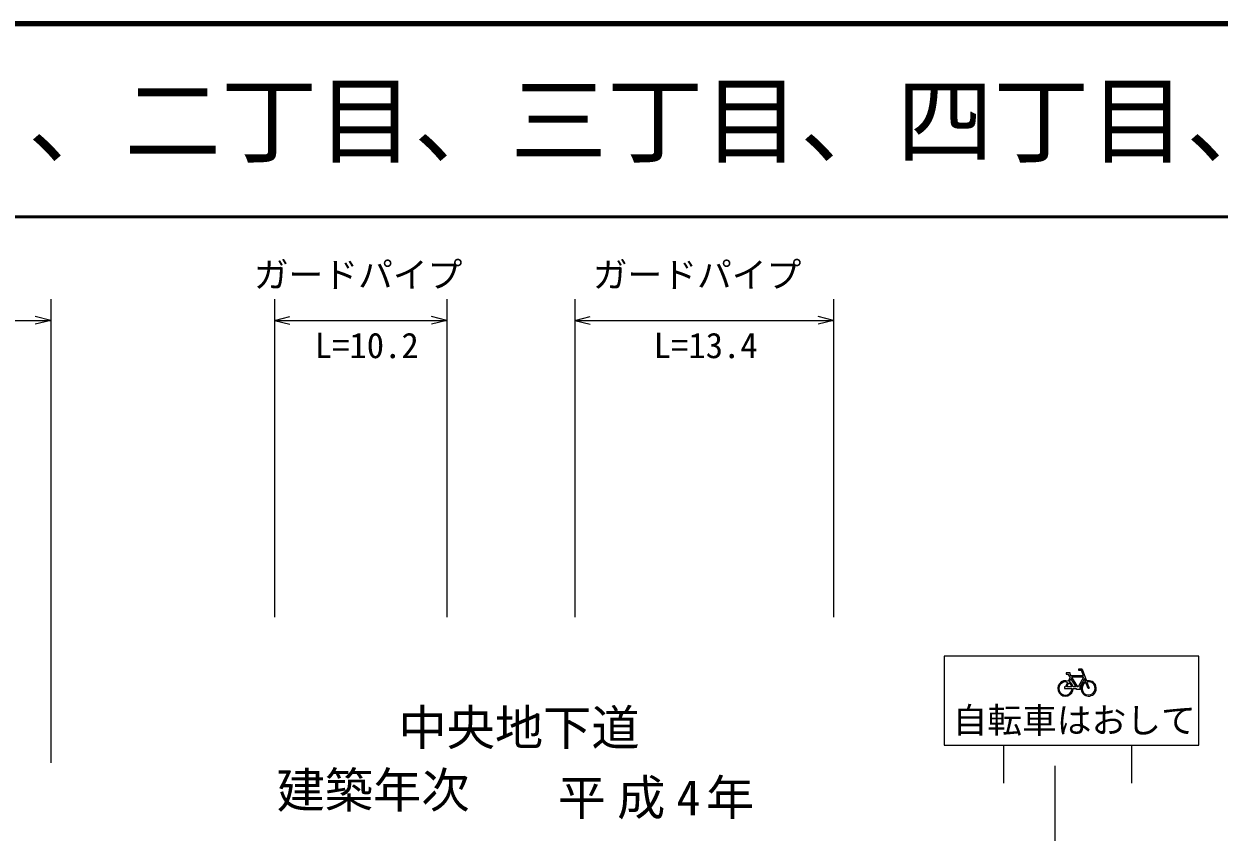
# Model space of a CAD drawing. Units: millimetres, scale not verified. Extents: x 40000 to 680000, y 20000 to 380000.
# Drawn here: x 425520 to 487440, y 338095 to 380000 of the extents above; entities that cross this region are included whole.
import ezdxf
from ezdxf.enums import TextEntityAlignment as Align

# ---------------------------------------------------------------- set-up
doc = ezdxf.new("R2010")
doc.units = ezdxf.units.MM
doc.header["$LTSCALE"] = 1000
for name, color, linetype, lineweight in [('M-STR-HTXT', 7, 'Continuous', 13), ('M-STR-STRC', 7, 'Continuous', 13), ('M-TTL', 2, 'Continuous', 140), ('M-TTL-LINE', 7, 'Continuous', 50)]:
    doc.layers.add(name, color=color, linetype=linetype, lineweight=lineweight)
doc.layers.add('M-TTL-TXT', color=7, linetype='Continuous')
doc.styles.add('ＭＳ ゴシック', font='')
doc.styles.get('ＭＳ ゴシック').set_extended_font_data('MS Gothic')

msp = doc.modelspace()

# ---------------------------------------------------------------- linework, layer by layer
at = {"layer": 'M-STR-HTXT'}
for p, q in [((426907, 365720), (426907, 341693)), ((438496, 365720), (438496, 349237)), ((447434, 365720), (447434, 349237)), ((454059, 365720), (454059, 349237)), ((467466, 365720), (467466, 349237)), ((426907, 364626), (426107, 364826)), ((438496, 364626), (439296, 364826)), ((447434, 364626), (446634, 364826)), ((454059, 364626), (454859, 364826)), ((467466, 364626), (466666, 364826)), ((319822, 364626), (426907, 364626)), ((426907, 364626), (426107, 364426)), ((438496, 364626), (447434, 364626)), ((438496, 364626), (439296, 364426)), ((447434, 364626), (446634, 364426)), ((454059, 364626), (467466, 364626)), ((454059, 364626), (454859, 364426)), ((467466, 364626), (466666, 364426)), ((478963, 309446), (478945, 341527))]:
    msp.add_line(p, q, dxfattribs=at)
at = {"layer": 'M-STR-STRC'}
for p, q in [((479721, 346346), (479521, 346346)), ((479521, 346346), (479521, 346286)), ((479521, 346286), (479619, 346286)), ((479719, 346124), (479619, 346286)), ((479721, 346286), (479701, 346286)), ((479701, 346286), (479752, 346204)), ((479721, 346286), (479721, 346346)), ((480411, 346204), (479752, 346204)), ((480352, 346546), (480152, 346546)), ((480411, 346204), (480310, 346486)), ((480352, 346546), (480574, 345931)), ((479436, 345627), (479436, 345547)), ((479481, 345627), (479436, 345627)), ((479436, 345547), (479821, 345547)), ((479593, 345860), (479481, 345627)), ((479558, 345627), (479656, 345830)), ((479809, 345627), (479558, 345627)), ((479719, 346124), (479621, 345920)), ((479684, 345890), (479763, 346053)), ((480027, 345627), (479763, 346053)), ((480419, 346124), (479801, 346124)), ((479801, 346124), (480109, 345627)), ((480027, 345627), (479873, 345627)), ((479881, 345547), (480049, 345547)), ((480049, 345489), (480049, 345547)), ((480139, 345627), (480109, 345627)), ((480419, 346124), (480139, 345627)), ((480463, 346060), (480220, 345627)), ((480240, 345627), (480220, 345627)), ((480240, 345489), (480240, 345627)), ((480517, 345911), (480463, 346060)), ((480653, 345534), (480538, 345854)), ((480594, 345874), (480708, 345557)), ((480240, 345489), (480049, 345489)), ((476265, 342603), (476265, 340641)), ((482901, 342603), (482901, 340641))]:
    msp.add_line(p, q, dxfattribs=at)
msp.add_lwpolyline([(473204, 342603), (486393, 342603), (486393, 347209), (473204, 347209)], close=True, dxfattribs=at)
for points in [[(480152, 346546), (480152, 346486), (480310, 346486)], [(480708, 345557), (480681, 345546), (480653, 345534)]]:
    msp.add_lwpolyline(points, dxfattribs=at)
for centre, radius, start, end in [((479481, 345546), 400, 69.44246, 0.17306), ((479481, 345539), 340, 70.8303, 1.34826), ((479481, 345539), 340, 15.00027, 59.01271), ((479481, 345546), 400, 11.71365, 59.40286), ((480681, 345546), 400, 114.14824, 105.54579), ((480681, 345546), 340, 114.91146, 104.78728)]:
    msp.add_arc(centre, radius, start, end, dxfattribs=at)
at = {"layer": 'M-TTL'}
msp.add_line((680000, 380000), (40000, 380000), dxfattribs=at)
at = {"layer": 'M-TTL-LINE'}
msp.add_line((40000, 370000), (680000, 370000), dxfattribs=at)

# ---------------------------------------------------------------- texts
at = {"layer": 'M-STR-HTXT', "style": 'ＭＳ ゴシック'}
for s, p in [('ガードパイプ', (442835, 365939)), ('ガードパイプ', (460396, 365939)), ('L=10.2', (443282, 362273)), ('L=13.4', (460843, 362273))]:
    msp.add_text(s, height=1320, dxfattribs=at).set_placement(p, align=Align.BOTTOM_CENTER)
for s, p in [('中央地下道', (444920, 342047)), ('建築年次', (438610, 338807))]:
    msp.add_text(s, height=1833, dxfattribs=at).set_placement(p, align=Align.BOTTOM_LEFT)
at = {"layer": 'M-STR-HTXT', "insert": (453175, 338754), "char_height": 1833, "attachment_point": 7, "style": 'ＭＳ ゴシック'}
msp.add_mtext('\\T1.23;平成4年', dxfattribs=at)
at = {"layer": 'M-STR-STRC', "style": 'ＭＳ ゴシック'}
msp.add_text('自転車はおして', height=1320, dxfattribs=at).set_placement((479932, 342838), align=Align.BOTTOM_CENTER)
at = {"layer": 'M-TTL-TXT', "style": 'ＭＳ ゴシック'}
msp.add_text('山口市中央一丁目、二丁目、三丁目、四丁目、五丁目', height=3666, dxfattribs=at).set_placement((385725, 375000), align=Align.MIDDLE_LEFT)

doc.saveas('drawing.dxf')
